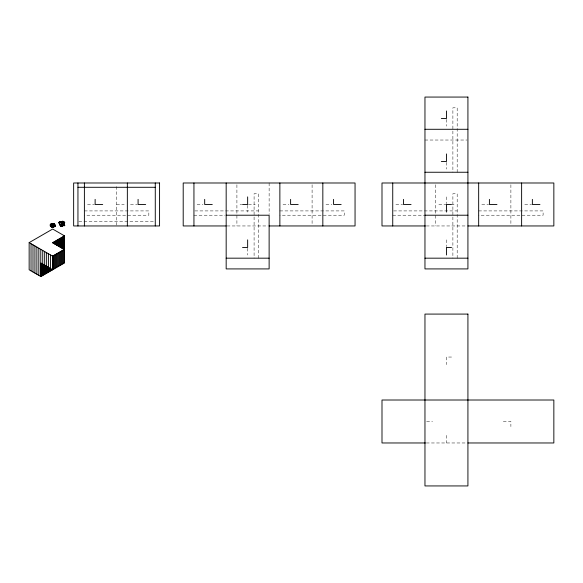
<?xml version="1.0" encoding="UTF-8"?>
<svg xmlns="http://www.w3.org/2000/svg" width="583" height="583" viewBox="0 0 583 583"><rect width="100%" height="100%" fill="white"/><g stroke="black" fill="none" stroke-linecap="round" stroke-linejoin="round"><path stroke-width="0.44" stroke-dasharray="2.92 2.19" d="M424.963 140.029L467.027 140.029M87.545 204.473L94.286 204.473M116.607 204.473L124.194 204.473M130.512 204.473L137.253 204.473M197.105 204.473L203.001 204.473M240.065 204.473L241.748 204.473M248.489 204.473L255.23 204.473M283.032 204.473L288.928 204.473M325.992 204.473L331.887 204.473M395.893 204.473L402.634 204.473M438.861 204.473L446.44 204.473M452.342 204.473L454.026 204.473M481.82 204.473L488.561 204.473M524.787 204.473L531.528 204.473M84.389 210.915L148.833 210.915L148.833 215.214L84.389 215.214M194.853 210.915L258.393 210.915M279.869 210.915L344.313 210.915L344.313 215.214L279.869 215.214M393.649 210.915L457.181 210.915M478.665 210.915L543.108 210.915L543.108 215.214L478.665 215.214M193.942 215.214L224.805 215.214M392.738 215.214L424.504 215.214M78.851 221.657L155.275 221.657M227.064 225.956L268.238 225.956M426.319 225.956L467.027 225.956M451.548 357.044L446.44 357.044L446.44 364.63M426.647 421.487L432.542 421.487M503.304 421.487L510.89 421.487L510.89 426.596M426.319 442.971L467.027 442.971M510.89 184.782L510.89 225.06M457.181 172.247L457.181 107.804L452.889 107.804L452.889 172.247M457.181 258.174L457.181 193.731L452.889 193.731L452.889 258.174M446.44 119.391L446.44 126.132M446.44 162.351L446.44 169.092M446.44 196.894L446.44 203.627M446.44 239.853L446.44 246.594M446.44 435.392L446.44 442.971M435.705 184.782L435.705 225.956M312.094 184.782L312.094 225.06M269.127 182.989L269.127 214.318M258.393 258.174L258.393 193.731L254.093 193.731L254.093 258.174M247.651 205.318L247.651 212.059M247.651 248.278L247.651 255.019M236.909 184.782L236.909 225.956M116.607 186.575L116.607 225.06"/><path stroke-width="0.87" d="M60.304 225.286L60.297 225.701L59.634 224.061M62.301 226.211L62.476 224.375L61.383 224.193L60.902 225.147L61.31 225.912L61.82 226.219L62.585 225.599L62.454 224.389L61.827 224.091L61.055 224.484L61.011 225.585L61.419 226.117L62.301 226.007M63.102 225.555L62.694 224.236L61.383 223.755L60.537 224.593L60.668 225.993L61.492 226.612L62.928 225.949L63.11 224.856L62.461 223.996M60.537 224.593L60.508 225.585L61.492 226.612M51.209 225.985L51.909 227.188L53.935 226.772L54.518 225.708L54.787 224.921L53.942 223.704L51.807 223.69L50.269 224.331L50.757 225.053L52.47 224.149L51.727 225.424L51.683 226.335L52.317 226.736L53.425 226.474L53.658 225.694L53.25 224.958L52.375 224.805L51.683 226.335L52.667 226.853L53.381 226.24L52.791 224.244L51.982 224.12M63.911 223.318L63.248 225.57L64.035 223.857L63.795 224.236M54.102 226.168L54.263 225.067L54.022 226.838L50.772 226.641L50.67 226.073L52.944 226.976L55.217 226.503L55.021 224.754L54.321 224.521M50.772 226.641L50.903 225.781L50.174 225.789L51.071 224.171L52.98 223.726L54.591 224.032L54.787 224.921L52.638 225.854M51.989 226.372L52.944 226.976L52.23 227.115L52.419 224.936M51.96 226.743L50.641 226.168L50.4 225.053L51.391 224.681L51.064 225.118L51.807 223.69L50.757 225.053L51.982 225.351L52.208 224.142L51.982 225.351L50.641 226.168L50.269 224.331L52.98 223.726L54.591 224.032M62.928 225.949L62.694 224.236L61.9 223.697L60.872 224.047M61.295 222.254L61.426 221.693L62.804 221.219L64.72 222.269L63.787 224.557L62.6 224.951L62.279 224.309L64.72 222.269L62.374 221.751L62.804 221.219L63.525 221.948L60.158 222.283L60.18 223.092L59.546 221.875L58.81 222.415L60.297 225.701M52.317 226.736L53.425 226.474L53.25 224.958M51.209 226.291L51.45 225.577M55.217 226.503L54.977 225.337L54.263 224.972L54.889 225.104L54.97 225.621L54.285 225.504M60.88 225.053L61.317 224.368L62.279 224.309M54.525 226.364L52.069 227.341L50.954 224.9L51.807 223.69M53.221 226.896L54.474 225.628M61.419 226.117L62.235 224.353L62.724 225.038M60.501 222.633L61.426 221.693L61.791 222.196M64.239 223.566L63.132 224.302L64.742 225.745L64.239 223.566L63.722 223.427M29.15 242.623L52.674 229.039L64.443 235.831L64.443 262.991L40.912 276.575L29.15 269.783L29.15 242.623L52.674 256.199L52.674 269.783L40.912 262.991L40.912 276.575M64.443 235.831L52.674 242.623L64.443 249.407L52.674 256.199M52.689 242.9L64.334 236.181M53.155 243.169L64.334 236.72M53.629 243.439L64.334 237.266M54.095 243.716L64.334 237.806M54.569 243.986L64.334 238.352M55.035 244.255L64.334 238.892M55.509 244.525L64.334 239.431M55.975 244.802L64.334 239.977M56.449 245.071L64.334 240.517M56.915 245.341L64.334 241.063M57.389 245.611L64.334 241.602M57.855 245.888L64.334 242.149M58.329 246.157L64.334 242.688M58.796 246.427L64.334 243.235M59.269 246.696L64.334 243.774M59.736 246.966L64.334 244.321M60.209 247.243L64.334 244.86M60.676 247.513L64.334 245.399M61.149 247.782L64.334 245.946M61.616 248.052L64.334 246.485M62.09 248.329L64.334 247.032M62.556 248.598L64.334 247.571M63.03 248.868L64.334 248.118M63.496 249.138L64.334 248.657M40.803 263.873L41.378 263.538M40.803 264.412L41.852 263.808M40.803 264.952L42.319 264.077M40.803 265.498L42.792 264.354M40.803 266.037L43.259 264.624M40.803 266.584L43.732 264.893M40.803 267.123L44.199 265.163M40.803 267.67L44.665 265.44M40.803 268.209L45.139 265.71M40.803 268.756L45.605 265.979M40.803 269.295L46.079 266.249M40.803 269.842L46.545 266.518M40.803 270.381L47.019 266.795M40.803 270.92L47.485 267.065M40.803 271.467L47.959 267.335M40.803 272.006L48.425 267.604M40.803 272.553L48.899 267.881M40.803 273.092L49.366 268.151M40.803 273.638L49.839 268.42M40.803 274.178L50.306 268.69M40.803 274.724L50.779 268.96M40.803 275.263L51.246 269.237M40.803 275.81L51.719 269.506M40.803 276.349L52.186 269.776M51.792 224.44L52.47 224.149L52.966 224.637M52.791 224.244L52.208 224.142M61.383 226.27L61.82 226.219M59.546 221.875L61.426 221.693L58.81 222.415L59.539 224.258L61.055 225.009M441.331 118.546L446.44 118.546L446.44 110.967M424.963 129.288L467.923 129.288M441.331 161.513L446.44 161.513L446.44 153.927M424.963 172.247L467.923 172.247M77.947 187.289L155.275 187.289M102.71 204.473L95.131 204.473L95.131 199.364M145.677 204.473L138.091 204.473L138.091 199.364M212.27 204.473L204.684 204.473L204.684 199.364M242.543 204.473L247.651 204.473L247.651 196.894M298.197 204.473L290.611 204.473L290.611 199.364M341.157 204.473L333.578 204.473L333.578 199.364M411.059 204.473L403.48 204.473L403.48 199.364M451.548 204.473L446.44 204.473L446.44 212.059M496.986 204.473L489.407 204.473L489.407 199.364M539.953 204.473L532.366 204.473L532.366 199.364M226.168 215.214L269.127 215.214L269.127 268.916L226.168 268.916L226.168 182.989M424.963 215.214L467.923 215.214M226.168 225.956L183.2 225.956L183.2 182.989L355.054 182.989L355.054 225.956L269.127 225.956M425.415 225.956L381.996 225.956L381.996 182.989L553.85 182.989L553.85 225.956L467.923 225.956M242.543 247.44L247.651 247.44L247.651 239.853M451.548 247.44L446.44 247.44L446.44 255.019M226.168 258.174L269.127 258.174M424.963 258.174L467.923 258.174M425.415 442.971L381.996 442.971L381.996 400.011L553.85 400.011L553.85 442.971L467.923 442.971M61.383 224.193L62.148 224.2M54.372 224.207L52.98 223.726M62.359 226.547L61.266 226.517L60.45 225.373M51.071 224.171L51.464 224.2M52.375 224.805L54.518 225.708M51.727 225.424L53.279 225.512L53.381 226.24M51.399 226.262L50.174 225.789M53.089 225.446L53.658 225.694M62.549 222.451L63.707 222.968M62.243 226.058L61.317 224.368M51.77 226.721L52.23 227.115M60.617 225.41L61.434 226.16M63.642 224.295L64.742 225.745L63.809 224.433M54.853 225.614L55.174 226.146L54.977 225.337M54.124 225.781L54.212 226.619M521.625 182.989L521.625 225.956M478.665 182.989L478.665 225.956M392.738 182.989L392.738 225.956M322.836 182.989L322.836 225.956M279.869 182.989L279.869 225.956M193.942 182.989L193.942 225.956M155.275 182.989L155.275 225.956M127.349 182.989L127.349 225.956M84.389 182.989L84.389 225.956M77.947 182.989L77.947 225.956M64.108 249.335L64.108 262.918M63.168 249.881L63.168 263.465M62.228 250.42L62.228 264.004M61.295 250.967L61.295 264.544M60.355 251.506L60.355 265.09M59.415 252.045L59.415 265.629M58.475 252.592L58.475 266.176M57.535 253.131L57.535 266.715M56.595 253.678L56.595 267.262M55.655 254.217L55.655 267.801M54.715 254.764L54.715 268.348M53.774 255.303L53.774 268.887M52.834 255.85L52.834 269.433M52.485 256.083L52.485 269.667M50.532 254.953L50.532 268.537M48.578 253.831L48.578 267.415M46.633 252.701L46.633 266.285M44.68 251.579L44.68 265.163M42.734 250.45L42.734 264.033M40.781 249.327L40.781 276.495M38.828 248.198L38.828 275.365M36.882 247.075L36.882 274.243M34.929 245.946L34.929 273.114M32.983 244.824L32.983 271.991M31.03 243.694L31.03 270.862M467.923 97.062L424.963 97.062L424.963 268.916L467.923 268.916L467.923 97.062M159.574 182.989L73.647 182.989L73.647 225.956L159.574 225.956L159.574 182.989M467.923 314.084L424.963 314.084L424.963 485.938L467.923 485.938L467.923 314.084"/></g></svg>
